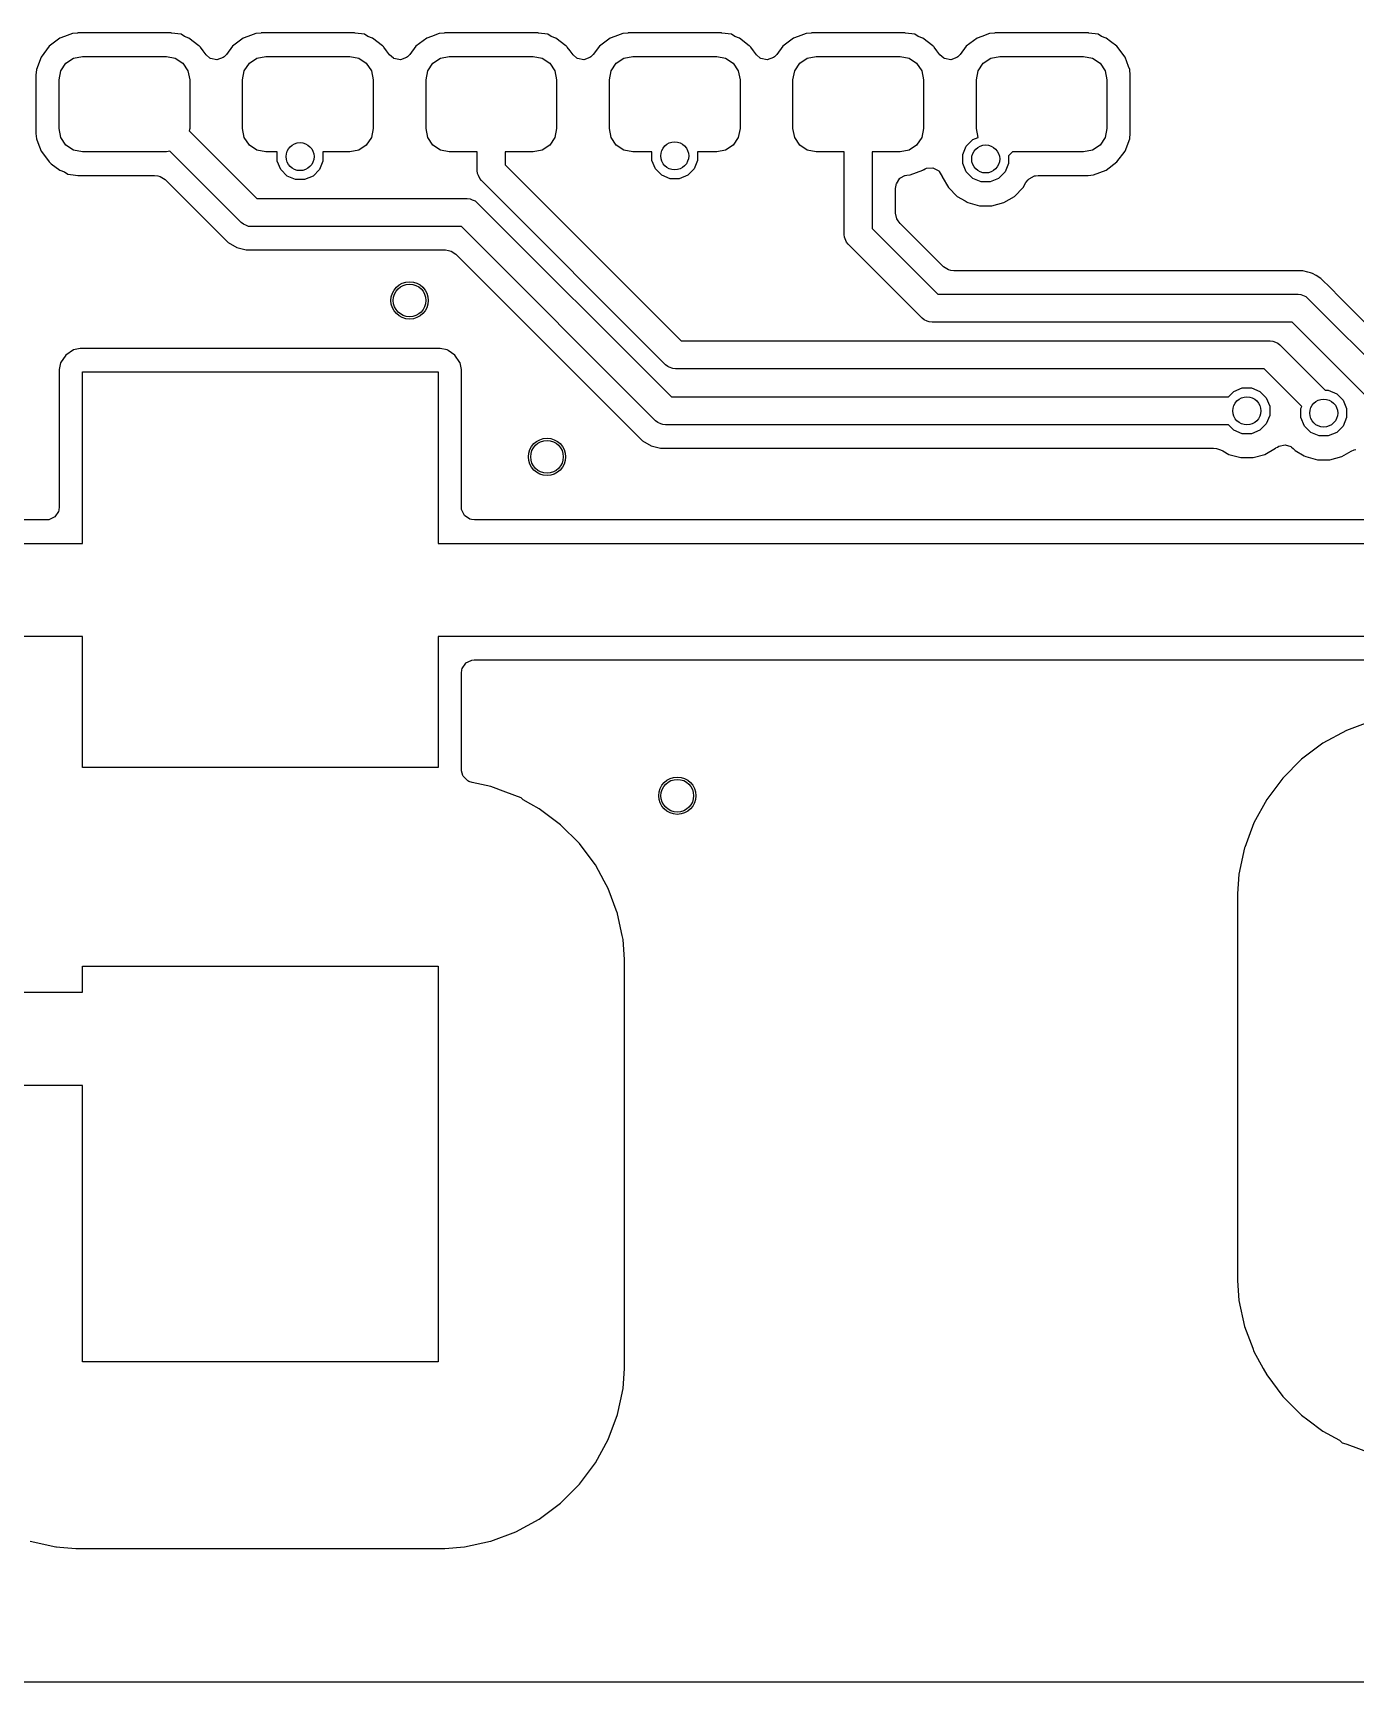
# Model space of a CAD drawing. Header units: inches. Extents: x 0.01 to 5.35, y 0.01 to 3.37.
# Drawn here: x 3.145 to 3.703, y 0.012 to 0.708 of the extents above; entities that cross this region are included whole.
import ezdxf

# ---------------------------------------------------------------- set-up
doc = ezdxf.new("R2010")
doc.units = ezdxf.units.IN
doc.header["$MEASUREMENT"] = 0
doc.layers.add('BLACK', color=250, linetype='CONTINUOUS')

msp = doc.modelspace()

# ---------------------------------------------------------------- linework, layer by layer
at = {"layer": 'BLACK', "linetype": 'CONTINUOUS'}
for p, q in [((3.15592, 0.7055), (3.15138, 0.70211)), ((3.15787, 0.70623), (3.15592, 0.7055)), ((3.15592, 0.7055), (3.15592, 0.7055)), ((3.16123, 0.70748), (3.15787, 0.70623)), ((3.16126, 0.70749), (3.16123, 0.70748)), ((3.16343, 0.70772), (3.16126, 0.70749)), ((3.16345, 0.70773), (3.16343, 0.70772)), ((3.16357, 0.70774), (3.16345, 0.70773)), ((3.20278, 0.70774), (3.16357, 0.70774)), ((3.16357, 0.70774), (3.16357, 0.70774)), ((3.20289, 0.70774), (3.20278, 0.70774)), ((3.20278, 0.70774), (3.20278, 0.70774)), ((3.20278, 0.70774), (3.20278, 0.70774)), ((3.20308, 0.7077), (3.20289, 0.70774)), ((3.20709, 0.70727), (3.20308, 0.7077)), ((3.20848, 0.70623), (3.20709, 0.70727)), ((3.21043, 0.7055), (3.20848, 0.70623)), ((3.21462, 0.70237), (3.21043, 0.7055)), ((3.21043, 0.7055), (3.21043, 0.7055)), ((3.21043, 0.7055), (3.21043, 0.7055)), ((3.21043, 0.7055), (3.21043, 0.7055)), ((3.21043, 0.7055), (3.21043, 0.7055)), ((3.23335, 0.7055), (3.22881, 0.70211)), ((3.23529, 0.70623), (3.23335, 0.7055)), ((3.23335, 0.7055), (3.23335, 0.7055)), ((3.23866, 0.70748), (3.23529, 0.70623)), ((3.23869, 0.70749), (3.23866, 0.70748)), ((3.24086, 0.70772), (3.23869, 0.70749)), ((3.24087, 0.70773), (3.24086, 0.70772)), ((3.241, 0.70774), (3.24087, 0.70773)), ((3.2802, 0.70774), (3.241, 0.70774)), ((3.241, 0.70774), (3.241, 0.70774)), ((3.28021, 0.70774), (3.2802, 0.70774)), ((3.28032, 0.70774), (3.28021, 0.70774)), ((3.28021, 0.70774), (3.28021, 0.70774)), ((3.28051, 0.7077), (3.28032, 0.70774)), ((3.28452, 0.70727), (3.28051, 0.7077)), ((3.28591, 0.70623), (3.28452, 0.70727)), ((3.28786, 0.7055), (3.28591, 0.70623)), ((3.29205, 0.70237), (3.28786, 0.7055)), ((3.28786, 0.7055), (3.28786, 0.7055)), ((3.28786, 0.7055), (3.28786, 0.7055)), ((3.28786, 0.7055), (3.28786, 0.7055)), ((3.28786, 0.7055), (3.28786, 0.7055)), ((3.31077, 0.7055), (3.30624, 0.70211)), ((3.31272, 0.70623), (3.31077, 0.7055)), ((3.31077, 0.7055), (3.31077, 0.7055)), ((3.31608, 0.70748), (3.31272, 0.70623)), ((3.31612, 0.70749), (3.31608, 0.70748)), ((3.31829, 0.70772), (3.31612, 0.70749)), ((3.3183, 0.70773), (3.31829, 0.70772)), ((3.31843, 0.70774), (3.3183, 0.70773)), ((3.35763, 0.70774), (3.31843, 0.70774)), ((3.31843, 0.70774), (3.31843, 0.70774)), ((3.35775, 0.70774), (3.35763, 0.70774)), ((3.35763, 0.70774), (3.35763, 0.70774)), ((3.35763, 0.70774), (3.35763, 0.70774)), ((3.35794, 0.7077), (3.35775, 0.70774)), ((3.36195, 0.70727), (3.35794, 0.7077)), ((3.36334, 0.70623), (3.36195, 0.70727)), ((3.36529, 0.7055), (3.36334, 0.70623)), ((3.36947, 0.70237), (3.36529, 0.7055)), ((3.36529, 0.7055), (3.36529, 0.7055)), ((3.36529, 0.7055), (3.36529, 0.7055)), ((3.36529, 0.7055), (3.36529, 0.7055)), ((3.36529, 0.7055), (3.36529, 0.7055)), ((3.3882, 0.7055), (3.38367, 0.70211)), ((3.39015, 0.70623), (3.3882, 0.7055)), ((3.3882, 0.7055), (3.3882, 0.7055)), ((3.39351, 0.70748), (3.39015, 0.70623)), ((3.39355, 0.70749), (3.39351, 0.70748)), ((3.39572, 0.70772), (3.39355, 0.70749)), ((3.39573, 0.70773), (3.39572, 0.70772)), ((3.39586, 0.70774), (3.39573, 0.70773)), ((3.43506, 0.70774), (3.39586, 0.70774)), ((3.39586, 0.70774), (3.39586, 0.70774)), ((3.43517, 0.70774), (3.43506, 0.70774)), ((3.43506, 0.70774), (3.43506, 0.70774)), ((3.43506, 0.70774), (3.43506, 0.70774)), ((3.43536, 0.7077), (3.43517, 0.70774)), ((3.43938, 0.70727), (3.43536, 0.7077)), ((3.44077, 0.70623), (3.43938, 0.70727)), ((3.44272, 0.7055), (3.44077, 0.70623)), ((3.4469, 0.70237), (3.44272, 0.7055)), ((3.44272, 0.7055), (3.44272, 0.7055)), ((3.44272, 0.7055), (3.44272, 0.7055)), ((3.44272, 0.7055), (3.44272, 0.7055)), ((3.44272, 0.7055), (3.44272, 0.7055)), ((3.46563, 0.7055), (3.46109, 0.70211)), ((3.46758, 0.70623), (3.46563, 0.7055)), ((3.46563, 0.7055), (3.46563, 0.7055)), ((3.47094, 0.70748), (3.46758, 0.70623)), ((3.47097, 0.70749), (3.47094, 0.70748)), ((3.47314, 0.70772), (3.47097, 0.70749)), ((3.47316, 0.70773), (3.47314, 0.70772)), ((3.47329, 0.70774), (3.47316, 0.70773)), ((3.51249, 0.70774), (3.47329, 0.70774)), ((3.47329, 0.70774), (3.47329, 0.70774)), ((3.5126, 0.70774), (3.51249, 0.70774)), ((3.51249, 0.70774), (3.51249, 0.70774)), ((3.51249, 0.70774), (3.51249, 0.70774)), ((3.51279, 0.7077), (3.5126, 0.70774)), ((3.5168, 0.70727), (3.51279, 0.7077)), ((3.5182, 0.70623), (3.5168, 0.70727)), ((3.52014, 0.7055), (3.5182, 0.70623)), ((3.52433, 0.70237), (3.52014, 0.7055)), ((3.52014, 0.7055), (3.52014, 0.7055)), ((3.52014, 0.7055), (3.52014, 0.7055)), ((3.52014, 0.7055), (3.52014, 0.7055)), ((3.52014, 0.7055), (3.52014, 0.7055)), ((3.54306, 0.7055), (3.53852, 0.70211)), ((3.54501, 0.70623), (3.54306, 0.7055)), ((3.54306, 0.7055), (3.54306, 0.7055)), ((3.54837, 0.70748), (3.54501, 0.70623)), ((3.5484, 0.70749), (3.54837, 0.70748)), ((3.55057, 0.70772), (3.5484, 0.70749)), ((3.55059, 0.70773), (3.55057, 0.70772)), ((3.55071, 0.70774), (3.55059, 0.70773)), ((3.58992, 0.70774), (3.55071, 0.70774)), ((3.55071, 0.70774), (3.55071, 0.70774)), ((3.59003, 0.70774), (3.58992, 0.70774)), ((3.58992, 0.70774), (3.58992, 0.70774)), ((3.58992, 0.70774), (3.58992, 0.70774)), ((3.59022, 0.7077), (3.59003, 0.70774)), ((3.59423, 0.70727), (3.59022, 0.7077)), ((3.59562, 0.70623), (3.59423, 0.70727)), ((3.59757, 0.7055), (3.59562, 0.70623)), ((3.59933, 0.70418), (3.59757, 0.7055)), ((3.59757, 0.7055), (3.59757, 0.7055)), ((3.59757, 0.7055), (3.59757, 0.7055)), ((3.59757, 0.7055), (3.59757, 0.7055)), ((3.60211, 0.70211), (3.59933, 0.70418)), ((3.14799, 0.69757), (3.14601, 0.69226)), ((3.15138, 0.70211), (3.14799, 0.69757)), ((3.14799, 0.69757), (3.14799, 0.69757)), ((3.14799, 0.69757), (3.14799, 0.69757)), ((3.15138, 0.70211), (3.15138, 0.70211)), ((3.1585, 0.69499), (3.16169, 0.69712)), ((3.16169, 0.69712), (3.16546, 0.69787)), ((3.16546, 0.69787), (3.20089, 0.69787)), ((3.20089, 0.69787), (3.20466, 0.69712)), ((3.20466, 0.69712), (3.20785, 0.69499)), ((3.21476, 0.70228), (3.21462, 0.70237)), ((3.21487, 0.70219), (3.21476, 0.70228)), ((3.21505, 0.70205), (3.21487, 0.70219)), ((3.21523, 0.70176), (3.21505, 0.70205)), ((3.21639, 0.7002), (3.21523, 0.70176)), ((3.2177, 0.69846), (3.21639, 0.7002)), ((3.21639, 0.7002), (3.21639, 0.7002)), ((3.21926, 0.69711), (3.2177, 0.69846)), ((3.21953, 0.69696), (3.21926, 0.69711)), ((3.22222, 0.69637), (3.21953, 0.69696)), ((3.21953, 0.69696), (3.21953, 0.69696)), ((3.2248, 0.69734), (3.22222, 0.69637)), ((3.22524, 0.69766), (3.2248, 0.69734)), ((3.22622, 0.69865), (3.22524, 0.69766)), ((3.22881, 0.70211), (3.22622, 0.69865)), ((3.22881, 0.70211), (3.22881, 0.70211)), ((3.23593, 0.69499), (3.23912, 0.69712)), ((3.23912, 0.69712), (3.24289, 0.69787)), ((3.24289, 0.69787), (3.27832, 0.69787)), ((3.27832, 0.69787), (3.28209, 0.69712)), ((3.28209, 0.69712), (3.28528, 0.69499)), ((3.29219, 0.70228), (3.29205, 0.70237)), ((3.2923, 0.70219), (3.29219, 0.70228)), ((3.29248, 0.70205), (3.2923, 0.70219)), ((3.29266, 0.70176), (3.29248, 0.70205)), ((3.29382, 0.7002), (3.29266, 0.70176)), ((3.29512, 0.69846), (3.29382, 0.7002)), ((3.29382, 0.7002), (3.29382, 0.7002)), ((3.29669, 0.69711), (3.29512, 0.69846)), ((3.29696, 0.69696), (3.29669, 0.69711)), ((3.29965, 0.69637), (3.29696, 0.69696)), ((3.29696, 0.69696), (3.29696, 0.69696)), ((3.30223, 0.69734), (3.29965, 0.69637)), ((3.30266, 0.69766), (3.30223, 0.69734)), ((3.30365, 0.69865), (3.30266, 0.69766)), ((3.30624, 0.70211), (3.30365, 0.69865)), ((3.30624, 0.70211), (3.30624, 0.70211)), ((3.31336, 0.69499), (3.31655, 0.69712)), ((3.31655, 0.69712), (3.32031, 0.69787)), ((3.32031, 0.69787), (3.35575, 0.69787)), ((3.35575, 0.69787), (3.35951, 0.69712)), ((3.35951, 0.69712), (3.36271, 0.69499)), ((3.36961, 0.70228), (3.36947, 0.70237)), ((3.36972, 0.70219), (3.36961, 0.70228)), ((3.36991, 0.70205), (3.36972, 0.70219)), ((3.37009, 0.70176), (3.36991, 0.70205)), ((3.37125, 0.7002), (3.37009, 0.70176)), ((3.37255, 0.69846), (3.37125, 0.7002)), ((3.37125, 0.7002), (3.37125, 0.7002)), ((3.37412, 0.69711), (3.37255, 0.69846)), ((3.37439, 0.69696), (3.37412, 0.69711)), ((3.37708, 0.69637), (3.37439, 0.69696)), ((3.37439, 0.69696), (3.37439, 0.69696)), ((3.37965, 0.69734), (3.37708, 0.69637)), ((3.38009, 0.69766), (3.37965, 0.69734)), ((3.38107, 0.69865), (3.38009, 0.69766)), ((3.38367, 0.70211), (3.38107, 0.69865)), ((3.38367, 0.70211), (3.38367, 0.70211)), ((3.39078, 0.69499), (3.39398, 0.69712)), ((3.39398, 0.69712), (3.39774, 0.69787)), ((3.39774, 0.69787), (3.43318, 0.69787)), ((3.43318, 0.69787), (3.43694, 0.69712)), ((3.43694, 0.69712), (3.44014, 0.69499)), ((3.44704, 0.70228), (3.4469, 0.70237)), ((3.44715, 0.70219), (3.44704, 0.70228)), ((3.44734, 0.70205), (3.44715, 0.70219)), ((3.44751, 0.70176), (3.44734, 0.70205)), ((3.44868, 0.7002), (3.44751, 0.70176)), ((3.44998, 0.69846), (3.44868, 0.7002)), ((3.44868, 0.7002), (3.44868, 0.7002)), ((3.45155, 0.69711), (3.44998, 0.69846)), ((3.45182, 0.69696), (3.45155, 0.69711)), ((3.4545, 0.69637), (3.45182, 0.69696)), ((3.45182, 0.69696), (3.45182, 0.69696)), ((3.45708, 0.69734), (3.4545, 0.69637)), ((3.45752, 0.69766), (3.45708, 0.69734)), ((3.4585, 0.69865), (3.45752, 0.69766)), ((3.46109, 0.70211), (3.4585, 0.69865)), ((3.46109, 0.70211), (3.46109, 0.70211)), ((3.46821, 0.69499), (3.4714, 0.69712)), ((3.4714, 0.69712), (3.47517, 0.69787)), ((3.47517, 0.69787), (3.5106, 0.69787)), ((3.5106, 0.69787), (3.51437, 0.69712)), ((3.51437, 0.69712), (3.51756, 0.69499)), ((3.52447, 0.70228), (3.52433, 0.70237)), ((3.52458, 0.70219), (3.52447, 0.70228)), ((3.52476, 0.70205), (3.52458, 0.70219)), ((3.52494, 0.70176), (3.52476, 0.70205)), ((3.52611, 0.7002), (3.52494, 0.70176)), ((3.52741, 0.69846), (3.52611, 0.7002)), ((3.52611, 0.7002), (3.52611, 0.7002)), ((3.52898, 0.69711), (3.52741, 0.69846)), ((3.52924, 0.69696), (3.52898, 0.69711)), ((3.53193, 0.69637), (3.52924, 0.69696)), ((3.52924, 0.69696), (3.52924, 0.69696)), ((3.53451, 0.69734), (3.53193, 0.69637)), ((3.53495, 0.69766), (3.53451, 0.69734)), ((3.53593, 0.69865), (3.53495, 0.69766)), ((3.53852, 0.70211), (3.53593, 0.69865)), ((3.53852, 0.70211), (3.53852, 0.70211)), ((3.54564, 0.69499), (3.54883, 0.69712)), ((3.54883, 0.69712), (3.5526, 0.69787)), ((3.5526, 0.69787), (3.58803, 0.69787)), ((3.58803, 0.69787), (3.5918, 0.69712)), ((3.5918, 0.69712), (3.59499, 0.69499)), ((3.6055, 0.69757), (3.60211, 0.70211)), ((3.60211, 0.70211), (3.60211, 0.70211)), ((3.60211, 0.70211), (3.60211, 0.70211)), ((3.607, 0.69357), (3.6055, 0.69757)), ((3.6055, 0.69757), (3.6055, 0.69757)), ((3.6055, 0.69757), (3.6055, 0.69757)), ((3.14601, 0.69226), (3.14575, 0.68992)), ((3.14575, 0.68992), (3.14575, 0.68992)), ((3.14575, 0.68992), (3.14575, 0.68992)), ((3.14575, 0.68992), (3.14575, 0.66548)), ((3.14601, 0.69226), (3.14601, 0.69226)), ((3.15562, 0.68803), (3.15637, 0.6918)), ((3.15637, 0.6918), (3.1585, 0.69499)), ((3.20785, 0.69499), (3.20999, 0.6918)), ((3.20999, 0.6918), (3.21073, 0.68803)), ((3.23304, 0.68803), (3.23379, 0.6918)), ((3.23379, 0.6918), (3.23593, 0.69499)), ((3.28528, 0.69499), (3.28741, 0.6918)), ((3.28741, 0.6918), (3.28816, 0.68803)), ((3.31047, 0.68803), (3.31122, 0.6918)), ((3.31122, 0.6918), (3.31336, 0.69499)), ((3.36271, 0.69499), (3.36484, 0.6918)), ((3.36484, 0.6918), (3.36559, 0.68803)), ((3.3879, 0.68803), (3.38865, 0.6918)), ((3.38865, 0.6918), (3.39078, 0.69499)), ((3.44014, 0.69499), (3.44227, 0.6918)), ((3.44227, 0.6918), (3.44302, 0.68803)), ((3.46533, 0.68803), (3.46608, 0.6918)), ((3.46608, 0.6918), (3.46821, 0.69499)), ((3.51756, 0.69499), (3.5197, 0.6918)), ((3.5197, 0.6918), (3.52045, 0.68803)), ((3.54276, 0.68803), (3.54351, 0.6918)), ((3.54351, 0.6918), (3.54564, 0.69499)), ((3.59499, 0.69499), (3.59712, 0.6918)), ((3.59712, 0.6918), (3.59787, 0.68803)), ((3.60748, 0.69226), (3.607, 0.69357)), ((3.607, 0.69357), (3.607, 0.69357)), ((3.60774, 0.68992), (3.60748, 0.69226)), ((3.60748, 0.69226), (3.60748, 0.69226)), ((3.60774, 0.66548), (3.60774, 0.68992)), ((3.15562, 0.66736), (3.15562, 0.68803)), ((3.21073, 0.68803), (3.21073, 0.66736)), ((3.23304, 0.66736), (3.23304, 0.68803)), ((3.28816, 0.68803), (3.28816, 0.66736)), ((3.31047, 0.66736), (3.31047, 0.68803)), ((3.36559, 0.68803), (3.36559, 0.66736)), ((3.3879, 0.66736), (3.3879, 0.68803)), ((3.44302, 0.68803), (3.44302, 0.66736)), ((3.46533, 0.66736), (3.46533, 0.68803)), ((3.52045, 0.68803), (3.52045, 0.66736)), ((3.54276, 0.66736), (3.54276, 0.68803)), ((3.59787, 0.68803), (3.59787, 0.66736)), ((3.14575, 0.66548), (3.14576, 0.6654)), ((3.14576, 0.6654), (3.14577, 0.66534)), ((3.14577, 0.66534), (3.14601, 0.66313)), ((3.14601, 0.66313), (3.14663, 0.66145)), ((3.14663, 0.66145), (3.14799, 0.65782)), ((3.15637, 0.6636), (3.15562, 0.66736)), ((3.1585, 0.6604), (3.15637, 0.6636)), ((3.21073, 0.66736), (3.21054, 0.66639)), ((3.21054, 0.66639), (3.2391, 0.63783)), ((3.23379, 0.6636), (3.23304, 0.66736)), ((3.23593, 0.6604), (3.23379, 0.6636)), ((3.28741, 0.6636), (3.28528, 0.6604)), ((3.28816, 0.66736), (3.28741, 0.6636)), ((3.31122, 0.6636), (3.31047, 0.66736)), ((3.31336, 0.6604), (3.31122, 0.6636)), ((3.36484, 0.6636), (3.36271, 0.6604)), ((3.36559, 0.66736), (3.36484, 0.6636)), ((3.38865, 0.6636), (3.3879, 0.66736)), ((3.39078, 0.6604), (3.38865, 0.6636)), ((3.44227, 0.6636), (3.44014, 0.6604)), ((3.44302, 0.66736), (3.44227, 0.6636)), ((3.46608, 0.6636), (3.46533, 0.66736)), ((3.46821, 0.6604), (3.46608, 0.6636)), ((3.5197, 0.6636), (3.51756, 0.6604)), ((3.52045, 0.66736), (3.5197, 0.6636)), ((3.53851, 0.66004), (3.54122, 0.66275)), ((3.54122, 0.66275), (3.54349, 0.66369)), ((3.54349, 0.66369), (3.54276, 0.66736)), ((3.59712, 0.6636), (3.59499, 0.6604)), ((3.59787, 0.66736), (3.59712, 0.6636)), ((3.6055, 0.65782), (3.60748, 0.66313)), ((3.60748, 0.66313), (3.60774, 0.66548)), ((3.14799, 0.65782), (3.14799, 0.65782)), ((3.14799, 0.65782), (3.14938, 0.65597)), ((3.14938, 0.65597), (3.15138, 0.65329)), ((3.16169, 0.65827), (3.1585, 0.6604)), ((3.16546, 0.65752), (3.16169, 0.65827)), ((3.20089, 0.65752), (3.16546, 0.65752)), ((3.20241, 0.65782), (3.20089, 0.65752)), ((3.23248, 0.62775), (3.20241, 0.65782)), ((3.23912, 0.65827), (3.23593, 0.6604)), ((3.24289, 0.65752), (3.23912, 0.65827)), ((3.24769, 0.65752), (3.24289, 0.65752)), ((3.24767, 0.65747), (3.24769, 0.65752)), ((3.24767, 0.65363), (3.24767, 0.65747)), ((3.27832, 0.65752), (3.26696, 0.65752)), ((3.26696, 0.65752), (3.26698, 0.65747)), ((3.26698, 0.65747), (3.26698, 0.65363)), ((3.28209, 0.65827), (3.27832, 0.65752)), ((3.28528, 0.6604), (3.28209, 0.65827)), ((3.31655, 0.65827), (3.31336, 0.6604)), ((3.32031, 0.65752), (3.31655, 0.65827)), ((3.33213, 0.65752), (3.32031, 0.65752)), ((3.33213, 0.64965), (3.33213, 0.65752)), ((3.35575, 0.65752), (3.34394, 0.65752)), ((3.34394, 0.65752), (3.34394, 0.65209)), ((3.35951, 0.65827), (3.35575, 0.65752)), ((3.36271, 0.6604), (3.35951, 0.65827)), ((3.39398, 0.65827), (3.39078, 0.6604)), ((3.39774, 0.65752), (3.39398, 0.65827)), ((3.40581, 0.65752), (3.39774, 0.65752)), ((3.40581, 0.65396), (3.40581, 0.65752)), ((3.43318, 0.65752), (3.42511, 0.65752)), ((3.42511, 0.65752), (3.42511, 0.65396)), ((3.43694, 0.65827), (3.43318, 0.65752)), ((3.44014, 0.6604), (3.43694, 0.65827)), ((3.4714, 0.65827), (3.46821, 0.6604)), ((3.47517, 0.65752), (3.4714, 0.65827)), ((3.48698, 0.65752), (3.47517, 0.65752)), ((3.48698, 0.62274), (3.48698, 0.65752)), ((3.5106, 0.65752), (3.49879, 0.65752)), ((3.49879, 0.65752), (3.49879, 0.62519)), ((3.51437, 0.65827), (3.5106, 0.65752)), ((3.51756, 0.6604), (3.51437, 0.65827)), ((3.53704, 0.65649), (3.53851, 0.66004)), ((3.53704, 0.65265), (3.53704, 0.65649)), ((3.558, 0.65752), (3.55635, 0.65587)), ((3.55635, 0.65587), (3.55635, 0.65265)), ((3.58803, 0.65752), (3.558, 0.65752)), ((3.5918, 0.65827), (3.58803, 0.65752)), ((3.59499, 0.6604), (3.5918, 0.65827)), ((3.60211, 0.65329), (3.6055, 0.65782)), ((3.15138, 0.65329), (3.15138, 0.65329)), ((3.15138, 0.65329), (3.15233, 0.65258)), ((3.15233, 0.65258), (3.15592, 0.64989)), ((3.15592, 0.64989), (3.15592, 0.64989)), ((3.15592, 0.64989), (3.15787, 0.64916)), ((3.15787, 0.64916), (3.15926, 0.64812)), ((3.15926, 0.64812), (3.1615, 0.64788)), ((3.1615, 0.64788), (3.1615, 0.64788)), ((3.1615, 0.64788), (3.1615, 0.64788)), ((3.1615, 0.64788), (3.16357, 0.64766)), ((3.16357, 0.64766), (3.1959, 0.64766)), ((3.1959, 0.64766), (3.19728, 0.64746)), ((3.19728, 0.64746), (3.19827, 0.64717)), ((3.24914, 0.65008), (3.24767, 0.65363)), ((3.25185, 0.64737), (3.24914, 0.65008)), ((3.2554, 0.6459), (3.25185, 0.64737)), ((3.26279, 0.64737), (3.25924, 0.6459)), ((3.26551, 0.65008), (3.26279, 0.64737)), ((3.26698, 0.65363), (3.26551, 0.65008)), ((3.33224, 0.64849), (3.33213, 0.64965)), ((3.3326, 0.64761), (3.33224, 0.64849)), ((3.33312, 0.64636), (3.3326, 0.64761)), ((3.34394, 0.65209), (3.41823, 0.5778)), ((3.40728, 0.65041), (3.40581, 0.65396)), ((3.40999, 0.6477), (3.40728, 0.65041)), ((3.41354, 0.64623), (3.40999, 0.6477)), ((3.42093, 0.6477), (3.41738, 0.64623)), ((3.42364, 0.65041), (3.42093, 0.6477)), ((3.42511, 0.65396), (3.42364, 0.65041)), ((3.51067, 0.64658), (3.51258, 0.64759)), ((3.51258, 0.64759), (3.51264, 0.64761)), ((3.51264, 0.64761), (3.51341, 0.64776)), ((3.51341, 0.64776), (3.51484, 0.64791)), ((3.51484, 0.64791), (3.52014, 0.64989)), ((3.52014, 0.64989), (3.52045, 0.65006)), ((3.52014, 0.64989), (3.52014, 0.64989)), ((3.52045, 0.65006), (3.52047, 0.65003)), ((3.52047, 0.65003), (3.52119, 0.65043)), ((3.52119, 0.65043), (3.5217, 0.65062)), ((3.5217, 0.65062), (3.52445, 0.65082)), ((3.52445, 0.65082), (3.52686, 0.6495)), ((3.52686, 0.6495), (3.52702, 0.64934)), ((3.52702, 0.64934), (3.52828, 0.64716)), ((3.53851, 0.6491), (3.53704, 0.65265)), ((3.54122, 0.64638), (3.53851, 0.6491)), ((3.55488, 0.6491), (3.55216, 0.64638)), ((3.55635, 0.65265), (3.55488, 0.6491)), ((3.56509, 0.64621), (3.56731, 0.64742)), ((3.56731, 0.64742), (3.56771, 0.64752)), ((3.56771, 0.64752), (3.56886, 0.64766)), ((3.56886, 0.64766), (3.58992, 0.64766)), ((3.58992, 0.64766), (3.59226, 0.64791)), ((3.58992, 0.64766), (3.58992, 0.64766)), ((3.59226, 0.64791), (3.59757, 0.64989)), ((3.59757, 0.64989), (3.60211, 0.65329)), ((3.19827, 0.64717), (3.20035, 0.64594)), ((3.20035, 0.64594), (3.22697, 0.61931)), ((3.25924, 0.6459), (3.2554, 0.6459)), ((3.33386, 0.64547), (3.33312, 0.64636)), ((3.41161, 0.56771), (3.33386, 0.64547)), ((3.41738, 0.64623), (3.41354, 0.64623)), ((3.50865, 0.64216), (3.50885, 0.64353)), ((3.50865, 0.63171), (3.50865, 0.64216)), ((3.50885, 0.64353), (3.50893, 0.64378)), ((3.50893, 0.64378), (3.50903, 0.64412)), ((3.50903, 0.64412), (3.51051, 0.64644)), ((3.51051, 0.64644), (3.51053, 0.64645)), ((3.51053, 0.64645), (3.51067, 0.64658)), ((3.52828, 0.64716), (3.52833, 0.64696)), ((3.52833, 0.64696), (3.52833, 0.64696)), ((3.52833, 0.64696), (3.52833, 0.64696)), ((3.52833, 0.64696), (3.53093, 0.64247)), ((3.53093, 0.64247), (3.53459, 0.6388)), ((3.54477, 0.64491), (3.54122, 0.64638)), ((3.54861, 0.64491), (3.54477, 0.64491)), ((3.55216, 0.64638), (3.54861, 0.64491)), ((3.55879, 0.6388), (3.56246, 0.64247)), ((3.56246, 0.64247), (3.5637, 0.64461)), ((3.5637, 0.64461), (3.56456, 0.6457)), ((3.56456, 0.6457), (3.56509, 0.64621)), ((3.2391, 0.63783), (3.32791, 0.63783)), ((3.32791, 0.63783), (3.32906, 0.63772)), ((3.32906, 0.63772), (3.32994, 0.63736)), ((3.32994, 0.63736), (3.33119, 0.63684)), ((3.33119, 0.63684), (3.33209, 0.6361)), ((3.33209, 0.6361), (3.41402, 0.55417)), ((3.53459, 0.6388), (3.53799, 0.63684)), ((3.53799, 0.63684), (3.53883, 0.63635)), ((3.53883, 0.63635), (3.53909, 0.63621)), ((3.53909, 0.63621), (3.5441, 0.63486)), ((3.5441, 0.63486), (3.5441, 0.63486)), ((3.5441, 0.63486), (3.54929, 0.63486)), ((3.54929, 0.63486), (3.5543, 0.63621)), ((3.54929, 0.63486), (3.54929, 0.63486)), ((3.5543, 0.63621), (3.55879, 0.6388)), ((3.23337, 0.62702), (3.23248, 0.62775)), ((3.23473, 0.62646), (3.23337, 0.62702)), ((3.2355, 0.62614), (3.23473, 0.62646)), ((3.50925, 0.62937), (3.50865, 0.63171)), ((3.50975, 0.62846), (3.50925, 0.62937)), ((3.51058, 0.62735), (3.50975, 0.62846)), ((3.52886, 0.60906), (3.51058, 0.62735)), ((3.23665, 0.62602), (3.2355, 0.62614)), ((3.32546, 0.62602), (3.23665, 0.62602)), ((3.40739, 0.54409), (3.32546, 0.62602)), ((3.4871, 0.62159), (3.48698, 0.62274)), ((3.48798, 0.61946), (3.4871, 0.62159)), ((3.48871, 0.61857), (3.48798, 0.61946)), ((3.49879, 0.62519), (3.5265, 0.59748)), ((3.22697, 0.61931), (3.23057, 0.61724)), ((3.23057, 0.61724), (3.23458, 0.61616)), ((3.23458, 0.61616), (3.23873, 0.61616)), ((3.23873, 0.61616), (3.31865, 0.61616)), ((3.31865, 0.61616), (3.32003, 0.61596)), ((3.32003, 0.61596), (3.32102, 0.61567)), ((3.32102, 0.61567), (3.3231, 0.61444)), ((3.3231, 0.61444), (3.40189, 0.53565)), ((3.51988, 0.5874), (3.48871, 0.61857)), ((3.53094, 0.60783), (3.52886, 0.60906)), ((3.53193, 0.60754), (3.53094, 0.60783)), ((3.53331, 0.60734), (3.53193, 0.60754)), ((3.6806, 0.60734), (3.53331, 0.60734)), ((3.68261, 0.60681), (3.6806, 0.60734)), ((3.6806, 0.60734), (3.6806, 0.60734)), ((3.6806, 0.60734), (3.6806, 0.60734)), ((3.68375, 0.6065), (3.68261, 0.60681)), ((3.68261, 0.60681), (3.68261, 0.60681)), ((3.68461, 0.60627), (3.68375, 0.6065)), ((3.68621, 0.60535), (3.68461, 0.60627)), ((3.68821, 0.60419), (3.68621, 0.60535)), ((3.68621, 0.60535), (3.68621, 0.60535)), ((3.69244, 0.59996), (3.68821, 0.60419)), ((3.68821, 0.60419), (3.68821, 0.60419)), ((3.68821, 0.60419), (3.68821, 0.60419)), ((3.68821, 0.60419), (3.68821, 0.60419)), ((3.68821, 0.60419), (3.68821, 0.60419)), ((3.69581, 0.59659), (3.69244, 0.59996)), ((3.5265, 0.59748), (3.67852, 0.59748)), ((3.67852, 0.59748), (3.67968, 0.59737)), ((3.67968, 0.59737), (3.68044, 0.59705)), ((3.68044, 0.59705), (3.68181, 0.59649)), ((3.68181, 0.59649), (3.6827, 0.59575)), ((3.6827, 0.59575), (3.72108, 0.55737)), ((3.72637, 0.56603), (3.69581, 0.59659)), ((3.52077, 0.58666), (3.51988, 0.5874)), ((3.52197, 0.58617), (3.52077, 0.58666)), ((3.5229, 0.58578), (3.52197, 0.58617)), ((3.52406, 0.58567), (3.5229, 0.58578)), ((3.67608, 0.58567), (3.52406, 0.58567)), ((3.7085, 0.55325), (3.67608, 0.58567)), ((3.41823, 0.5778), (3.66671, 0.5778)), ((3.66671, 0.5778), (3.66787, 0.57768)), ((3.66787, 0.57768), (3.66834, 0.57749)), ((3.15843, 0.57183), (3.15625, 0.56856)), ((3.1617, 0.57401), (3.15843, 0.57183)), ((3.16457, 0.57458), (3.1617, 0.57401)), ((3.1617, 0.57401), (3.1617, 0.57401)), ((3.1617, 0.57401), (3.1617, 0.57401)), ((3.31651, 0.57458), (3.16457, 0.57458)), ((3.16457, 0.57458), (3.16457, 0.57458)), ((3.16457, 0.57458), (3.16457, 0.57458)), ((3.31939, 0.57401), (3.31651, 0.57458)), ((3.31651, 0.57458), (3.31651, 0.57458)), ((3.31651, 0.57458), (3.31651, 0.57458)), ((3.31963, 0.57387), (3.31939, 0.57401)), ((3.31939, 0.57401), (3.31939, 0.57401)), ((3.31939, 0.57401), (3.31939, 0.57401)), ((3.31979, 0.57374), (3.31963, 0.57387)), ((3.32265, 0.57183), (3.31979, 0.57374)), ((3.32472, 0.56873), (3.32265, 0.57183)), ((3.32265, 0.57183), (3.32265, 0.57183)), ((3.66834, 0.57749), (3.66999, 0.5768)), ((3.66999, 0.5768), (3.67089, 0.57607)), ((3.67089, 0.57607), (3.68996, 0.55699)), ((3.15625, 0.56856), (3.15568, 0.56569)), ((3.15568, 0.56569), (3.15568, 0.50781)), ((3.15625, 0.56856), (3.15625, 0.56856)), ((3.15625, 0.56856), (3.15625, 0.56856)), ((3.16554, 0.49236), (3.16554, 0.56472)), ((3.16554, 0.56472), (3.31554, 0.56472)), ((3.31554, 0.56472), (3.31554, 0.49236)), ((3.32483, 0.56856), (3.32472, 0.56873)), ((3.32472, 0.56873), (3.32472, 0.56873)), ((3.32472, 0.56873), (3.32472, 0.56873)), ((3.32472, 0.56873), (3.32472, 0.56873)), ((3.32539, 0.56577), (3.32483, 0.56856)), ((3.32483, 0.56856), (3.32483, 0.56856)), ((3.32483, 0.56856), (3.32483, 0.56856)), ((3.32483, 0.56856), (3.32483, 0.56856)), ((3.32541, 0.5657), (3.32539, 0.56577)), ((3.32541, 0.50763), (3.32541, 0.5657)), ((3.41251, 0.56698), (3.41161, 0.56771)), ((3.4131, 0.56673), (3.41251, 0.56698)), ((3.41464, 0.5661), (3.4131, 0.56673)), ((3.41579, 0.56598), (3.41464, 0.5661)), ((3.66427, 0.56598), (3.41579, 0.56598)), ((3.6801, 0.55015), (3.66427, 0.56598)), ((3.65146, 0.55645), (3.65501, 0.55792)), ((3.65501, 0.55792), (3.65885, 0.55792)), ((3.65885, 0.55792), (3.6624, 0.55645)), ((3.68996, 0.55699), (3.6913, 0.55699)), ((3.6913, 0.55699), (3.69485, 0.55552)), ((3.41402, 0.55417), (3.64918, 0.55417)), ((3.64918, 0.55417), (3.65146, 0.55645)), ((3.6624, 0.55645), (3.66511, 0.55374)), ((3.66511, 0.55374), (3.66658, 0.55019)), ((3.66658, 0.55019), (3.66658, 0.54635)), ((3.67973, 0.54926), (3.6801, 0.55015)), ((3.69485, 0.55552), (3.69756, 0.55281)), ((3.69756, 0.55281), (3.69903, 0.54926)), ((3.40829, 0.54336), (3.40739, 0.54409)), ((3.40954, 0.54284), (3.40829, 0.54336)), ((3.41042, 0.54248), (3.40954, 0.54284)), ((3.66658, 0.54635), (3.66511, 0.5428)), ((3.67973, 0.54542), (3.67973, 0.54926)), ((3.6812, 0.54187), (3.67973, 0.54542)), ((3.69903, 0.54542), (3.69756, 0.54187)), ((3.69903, 0.54926), (3.69903, 0.54542)), ((3.41157, 0.54236), (3.41042, 0.54248)), ((3.64918, 0.54236), (3.41157, 0.54236)), ((3.65146, 0.54008), (3.64918, 0.54236)), ((3.65501, 0.53861), (3.65146, 0.54008)), ((3.65885, 0.53861), (3.65501, 0.53861)), ((3.6624, 0.54008), (3.65885, 0.53861)), ((3.66511, 0.5428), (3.6624, 0.54008)), ((3.68391, 0.53916), (3.6812, 0.54187)), ((3.68746, 0.53769), (3.68391, 0.53916)), ((3.6913, 0.53769), (3.68746, 0.53769)), ((3.69485, 0.53916), (3.6913, 0.53769)), ((3.69756, 0.54187), (3.69485, 0.53916)), ((3.40189, 0.53565), (3.40548, 0.53357)), ((3.40548, 0.53357), (3.40949, 0.5325)), ((3.40949, 0.5325), (3.41365, 0.5325)), ((3.41365, 0.5325), (3.64288, 0.5325)), ((3.64288, 0.5325), (3.64414, 0.53233)), ((3.64414, 0.53233), (3.64534, 0.53201)), ((3.64534, 0.53201), (3.64652, 0.53152)), ((3.64652, 0.53152), (3.64672, 0.53141)), ((3.64672, 0.53141), (3.64932, 0.52991)), ((3.64932, 0.52991), (3.65433, 0.52856)), ((3.65952, 0.52856), (3.66453, 0.52991)), ((3.66453, 0.52991), (3.66903, 0.5325)), ((3.66903, 0.5325), (3.66916, 0.5326)), ((3.66903, 0.5325), (3.66903, 0.5325)), ((3.66916, 0.5326), (3.66979, 0.53301)), ((3.66979, 0.53301), (3.6704, 0.53334)), ((3.6704, 0.53334), (3.67308, 0.53393)), ((3.67308, 0.53393), (3.67315, 0.53392)), ((3.67315, 0.53392), (3.67545, 0.53316)), ((3.67545, 0.53316), (3.6757, 0.53299)), ((3.6757, 0.53299), (3.67651, 0.53234)), ((3.67651, 0.53234), (3.67728, 0.53157)), ((3.67728, 0.53157), (3.68117, 0.52933)), ((3.68117, 0.52933), (3.68177, 0.52898)), ((3.68177, 0.52898), (3.68177, 0.52898)), ((3.68177, 0.52898), (3.68679, 0.52764)), ((3.69197, 0.52764), (3.69699, 0.52898)), ((3.69699, 0.52898), (3.70092, 0.53125)), ((3.70092, 0.53125), (3.70221, 0.53177)), ((3.70221, 0.53177), (3.70293, 0.53194)), ((3.65433, 0.52856), (3.65433, 0.52856)), ((3.65433, 0.52856), (3.65952, 0.52856)), ((3.65952, 0.52856), (3.65952, 0.52856)), ((3.68679, 0.52764), (3.68679, 0.52764)), ((3.68679, 0.52764), (3.69197, 0.52764)), ((3.69197, 0.52764), (3.69197, 0.52764)), ((3.15027, 0.50222), (2.93945, 0.50222)), ((3.15131, 0.50234), (3.15027, 0.50222)), ((3.15161, 0.5024), (3.15131, 0.50234)), ((3.15377, 0.50348), (3.15161, 0.5024)), ((3.15382, 0.50353), (3.15377, 0.50348)), ((3.15531, 0.50584), (3.15382, 0.50353)), ((3.15548, 0.50643), (3.15531, 0.50584)), ((3.15568, 0.50781), (3.15548, 0.50643)), ((3.32552, 0.50659), (3.32541, 0.50763)), ((3.32558, 0.5063), (3.32552, 0.50659)), ((3.32666, 0.50414), (3.32558, 0.5063)), ((3.32671, 0.50408), (3.32666, 0.50414)), ((3.32902, 0.5026), (3.32671, 0.50408)), ((3.32961, 0.50242), (3.32902, 0.5026)), ((3.33099, 0.50222), (3.32961, 0.50242)), ((3.91027, 0.50222), (3.33099, 0.50222)), ((2.94236, 0.49236), (3.16554, 0.49236)), ((3.31554, 0.49236), (3.92554, 0.49236)), ((3.16554, 0.45299), (2.95052, 0.45299)), ((3.16554, 0.39779), (3.16554, 0.45299)), ((3.92554, 0.45299), (3.31554, 0.45299)), ((3.31554, 0.45299), (3.31554, 0.39779)), ((3.32541, 0.43755), (3.3256, 0.43892)), ((3.3256, 0.43892), (3.32578, 0.43951)), ((3.32578, 0.43951), (3.32726, 0.44183)), ((3.32726, 0.44183), (3.32732, 0.44187)), ((3.32732, 0.44187), (3.32948, 0.44295)), ((3.32948, 0.44295), (3.32977, 0.44302)), ((3.32977, 0.44302), (3.33081, 0.44313)), ((3.33081, 0.44313), (3.9101, 0.44313)), ((3.32541, 0.39692), (3.32541, 0.43755)), ((3.69893, 0.4134), (3.68904, 0.408)), ((3.70803, 0.41679), (3.69893, 0.4134)), ((3.69893, 0.4134), (3.69893, 0.4134)), ((3.68904, 0.408), (3.68002, 0.40125)), ((3.68904, 0.408), (3.68904, 0.408)), ((3.31554, 0.39779), (3.16554, 0.39779)), ((3.32541, 0.39664), (3.32541, 0.39692)), ((3.68002, 0.40125), (3.67206, 0.39328)), ((3.68002, 0.40125), (3.68002, 0.40125)), ((3.32542, 0.39658), (3.32541, 0.39664)), ((3.32543, 0.39638), (3.32542, 0.39658)), ((3.32602, 0.39433), (3.32543, 0.39638)), ((3.32612, 0.39413), (3.32602, 0.39433)), ((3.32807, 0.39219), (3.32612, 0.39413)), ((3.32861, 0.39189), (3.32807, 0.39219)), ((3.32991, 0.39141), (3.32861, 0.39189)), ((3.33779, 0.38969), (3.32991, 0.39141)), ((3.67206, 0.39328), (3.66531, 0.38426)), ((3.67206, 0.39328), (3.67206, 0.39328)), ((3.34412, 0.38733), (3.33779, 0.38969)), ((3.33779, 0.38969), (3.33779, 0.38969)), ((3.35058, 0.38492), (3.34412, 0.38733)), ((3.35143, 0.38407), (3.35058, 0.38492)), ((3.35468, 0.3823), (3.35143, 0.38407)), ((3.66531, 0.38426), (3.65991, 0.37438)), ((3.66531, 0.38426), (3.66531, 0.38426)), ((3.35823, 0.38036), (3.35468, 0.3823)), ((3.36725, 0.3736), (3.35823, 0.38036)), ((3.35823, 0.38036), (3.35823, 0.38036)), ((3.35823, 0.38036), (3.35823, 0.38036)), ((3.35823, 0.38036), (3.35823, 0.38036)), ((3.37522, 0.36564), (3.36725, 0.3736)), ((3.36725, 0.3736), (3.36725, 0.3736)), ((3.65991, 0.37438), (3.65778, 0.36868)), ((3.65991, 0.37438), (3.65991, 0.37438)), ((3.37805, 0.36185), (3.37522, 0.36564)), ((3.37522, 0.36564), (3.37522, 0.36564)), ((3.65597, 0.36382), (3.65357, 0.35281)), ((3.65604, 0.364), (3.65597, 0.36382)), ((3.65778, 0.36868), (3.65604, 0.364)), ((3.38197, 0.35662), (3.37805, 0.36185)), ((3.38571, 0.34977), (3.38197, 0.35662)), ((3.38197, 0.35662), (3.38197, 0.35662)), ((3.38737, 0.34673), (3.38571, 0.34977)), ((3.65357, 0.35281), (3.65297, 0.34439)), ((3.39122, 0.33642), (3.38737, 0.34673)), ((3.65297, 0.34439), (3.65297, 0.18128)), ((3.39124, 0.33636), (3.39122, 0.33642)), ((3.39129, 0.33622), (3.39124, 0.33636)), ((3.39131, 0.33616), (3.39129, 0.33622)), ((3.39133, 0.33606), (3.39131, 0.33616)), ((3.39332, 0.32691), (3.39133, 0.33606)), ((3.3937, 0.32517), (3.39332, 0.32691)), ((3.39332, 0.32691), (3.39332, 0.32691)), ((3.3943, 0.31674), (3.3937, 0.32517)), ((3.16554, 0.30299), (3.16554, 0.31393)), ((3.16554, 0.31393), (3.31554, 0.31393)), ((3.31554, 0.31393), (3.31554, 0.147)), ((3.3943, 0.14419), (3.3943, 0.31674)), ((3.12937, 0.30299), (3.16554, 0.30299)), ((3.16554, 0.26362), (3.12937, 0.26362)), ((3.16554, 0.147), (3.16554, 0.26362)), ((3.65297, 0.18128), (3.65357, 0.17286)), ((3.65357, 0.17286), (3.65597, 0.16185)), ((3.65597, 0.16185), (3.65597, 0.16185)), ((3.65597, 0.16185), (3.65939, 0.15269)), ((3.31554, 0.147), (3.16554, 0.147)), ((3.65939, 0.15269), (3.65939, 0.15269)), ((3.65939, 0.15269), (3.65991, 0.15129)), ((3.65991, 0.15129), (3.66379, 0.14419)), ((3.3937, 0.13576), (3.3943, 0.14419)), ((3.66379, 0.14419), (3.66531, 0.14141)), ((3.66531, 0.14141), (3.66531, 0.1414)), ((3.66531, 0.1414), (3.66531, 0.1414)), ((3.66531, 0.1414), (3.67206, 0.13239)), ((3.39255, 0.13049), (3.3937, 0.13576)), ((3.3937, 0.13576), (3.3937, 0.13576)), ((3.3937, 0.13576), (3.3937, 0.13576)), ((3.67206, 0.13239), (3.67206, 0.13239)), ((3.67206, 0.13239), (3.68002, 0.12442)), ((3.39131, 0.12475), (3.39255, 0.13049)), ((3.38737, 0.1142), (3.39131, 0.12475)), ((3.68002, 0.12442), (3.68002, 0.12442)), ((3.68002, 0.12442), (3.68265, 0.12245)), ((3.68265, 0.12245), (3.68904, 0.11767)), ((3.38197, 0.10431), (3.38737, 0.1142)), ((3.68904, 0.11767), (3.68904, 0.11767)), ((3.68904, 0.11767), (3.69602, 0.11386)), ((3.69602, 0.11386), (3.69717, 0.11271)), ((3.69717, 0.11271), (3.69866, 0.11234)), ((3.69866, 0.11234), (3.69919, 0.11217)), ((3.69919, 0.11217), (3.70898, 0.10852)), ((3.37522, 0.09529), (3.38197, 0.10431)), ((3.36725, 0.08733), (3.37522, 0.09529)), ((3.35823, 0.08057), (3.36725, 0.08733)), ((3.34834, 0.07517), (3.35823, 0.08057)), ((3.14341, 0.07121), (3.15423, 0.06886)), ((3.32678, 0.06884), (3.33767, 0.07121)), ((3.33767, 0.07121), (3.33779, 0.07124)), ((3.33779, 0.07124), (3.34834, 0.07517)), ((3.33779, 0.07124), (3.33779, 0.07124)), ((3.33779, 0.07124), (3.33779, 0.07124)), ((3.15423, 0.06886), (3.15431, 0.06884)), ((3.15431, 0.06884), (3.15439, 0.06883)), ((3.15439, 0.06883), (3.15448, 0.06883)), ((3.15448, 0.06883), (3.15592, 0.06873)), ((3.15592, 0.06873), (3.16273, 0.06824)), ((3.16273, 0.06824), (3.31836, 0.06824)), ((3.31836, 0.06824), (3.32678, 0.06884)), ((5.34308, 0.01183), (1.29342, 0.01183))]:
    msp.add_line(p, q, dxfattribs=at)
at = {"layer": 'BLACK'}
for centre, radius in [((3.25732, 0.65555), 0.00591), ((3.41546, 0.65588), 0.00591), ((3.54669, 0.65457), 0.00591), ((3.30354, 0.59486), 0.00787), ((3.65693, 0.54827), 0.00591), ((3.68938, 0.54734), 0.00591), ((3.36154, 0.52886), 0.00787), ((3.41654, 0.38586), 0.00787)]:
    msp.add_circle(centre, radius, dxfattribs=at)
at = {"layer": 'WHITE'}
for centre, radius in [((3.25732, 0.65555), 0.00591), ((3.41546, 0.65588), 0.00591), ((3.54669, 0.65457), 0.00591), ((3.30354, 0.59486), 0.00689), ((3.65693, 0.54827), 0.00591), ((3.68938, 0.54734), 0.00591), ((3.36154, 0.52886), 0.00689), ((3.41654, 0.38586), 0.00689)]:
    msp.add_circle(centre, radius, dxfattribs=at)

doc.saveas('drawing.dxf')
